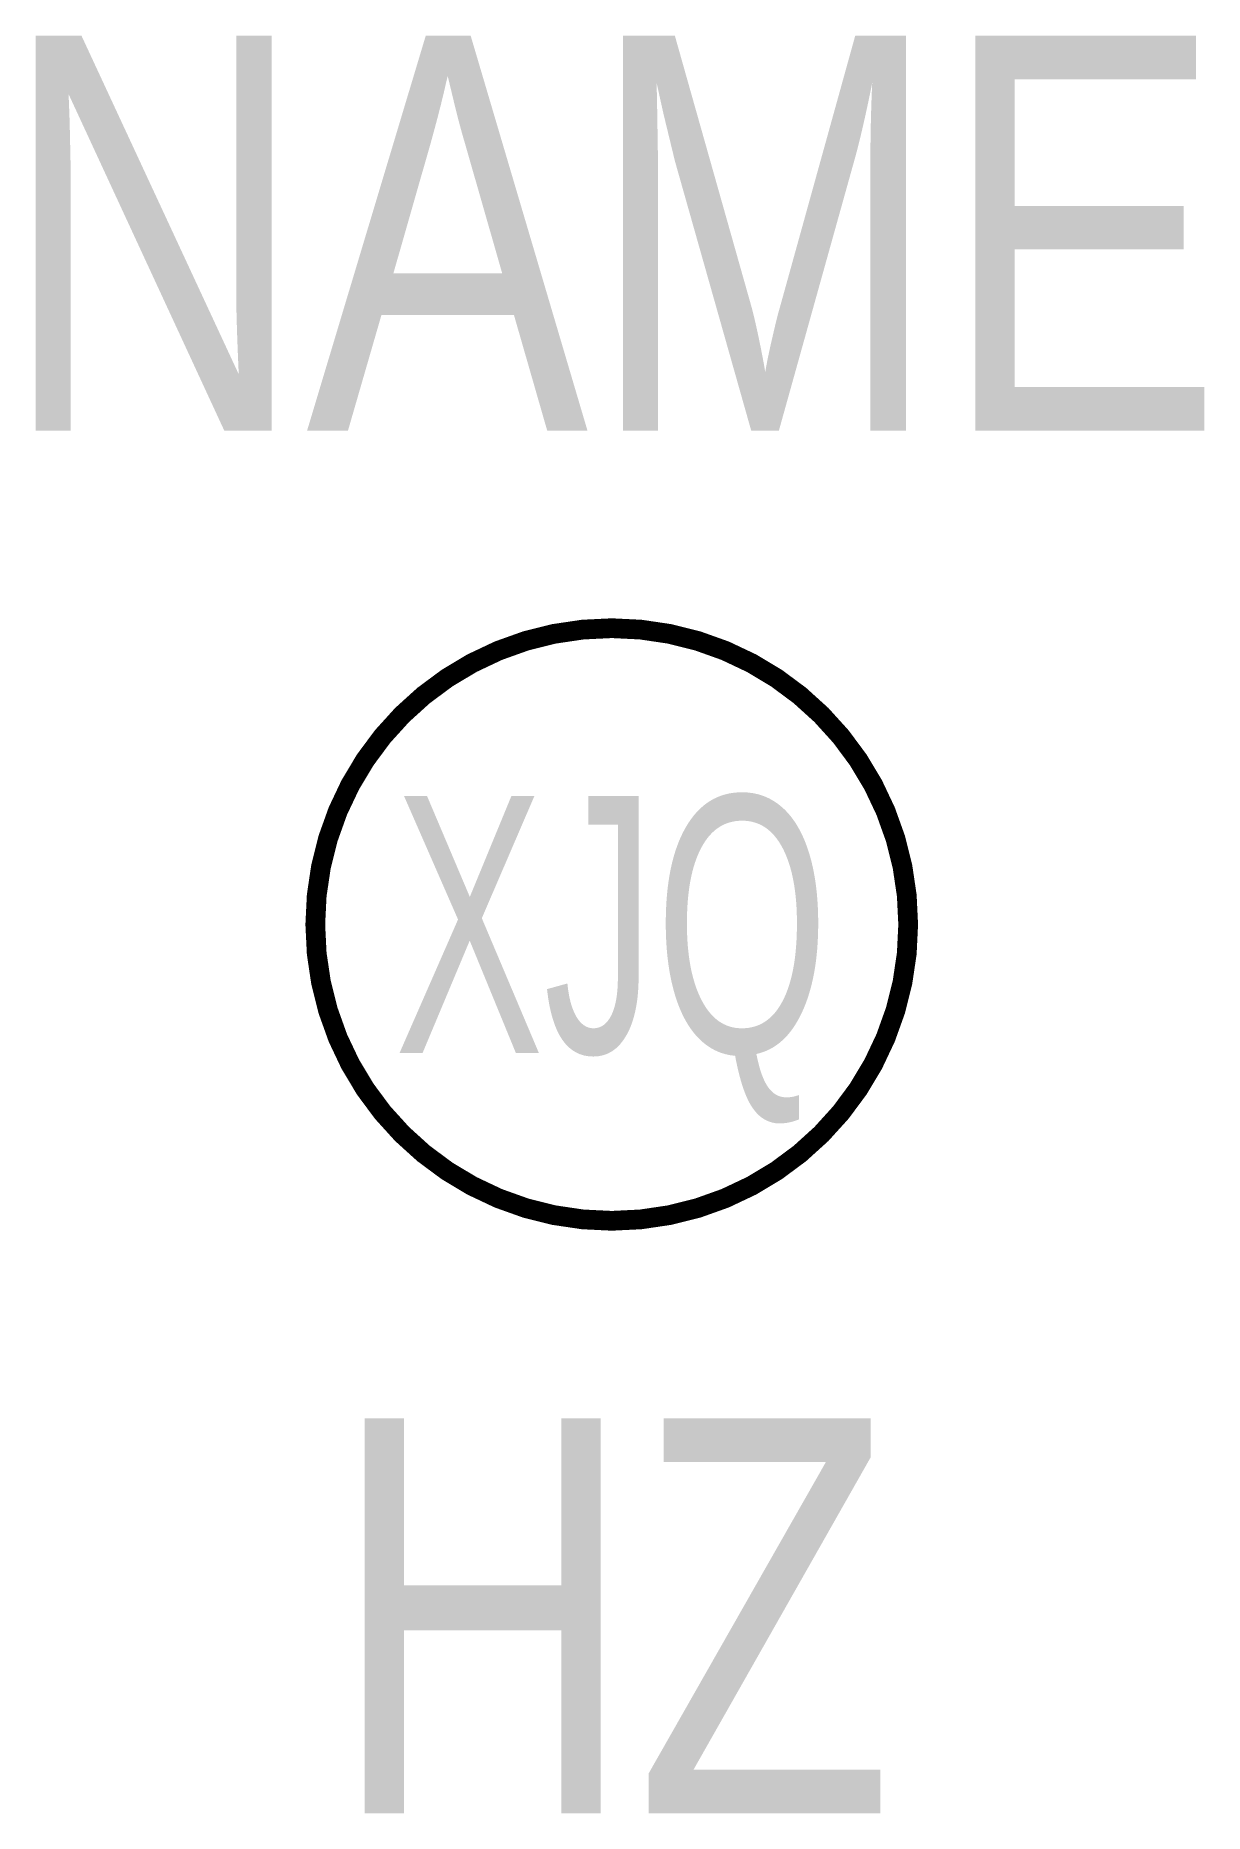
# Model space of a CAD drawing. Header units: millimetres. Extents: x -2.92 to 3, y -4.5 to 4.5.
import ezdxf
from ezdxf.enums import TextEntityAlignment as Align

# ---------------------------------------------------------------- set-up
doc = ezdxf.new("R2010")
doc.units = ezdxf.units.MM

msp = doc.modelspace()

# ---------------------------------------------------------------- linework, layer by layer
at = {"color": 6, "const_width": 0.1}
msp.add_lwpolyline([(-1.5, 0, 1), (1.5, 0, 1)], format="xyb", close=True, dxfattribs=at)

# ---------------------------------------------------------------- texts
at = {"width": 0.65}
msp.add_text('XJQ', height=1.3, dxfattribs=at).set_placement((0, 0), align=Align.MIDDLE_CENTER)
at = {"width": 0.8}
msp.add_attdef('NAME', text='XJQ', height=2, dxfattribs=at).set_placement((0, 3.5), align=Align.MIDDLE)
msp.add_attdef('HZ', text='HZ24', height=2, dxfattribs=at).set_placement((0, -3.5), align=Align.MIDDLE_CENTER)

doc.saveas('drawing.dxf')
